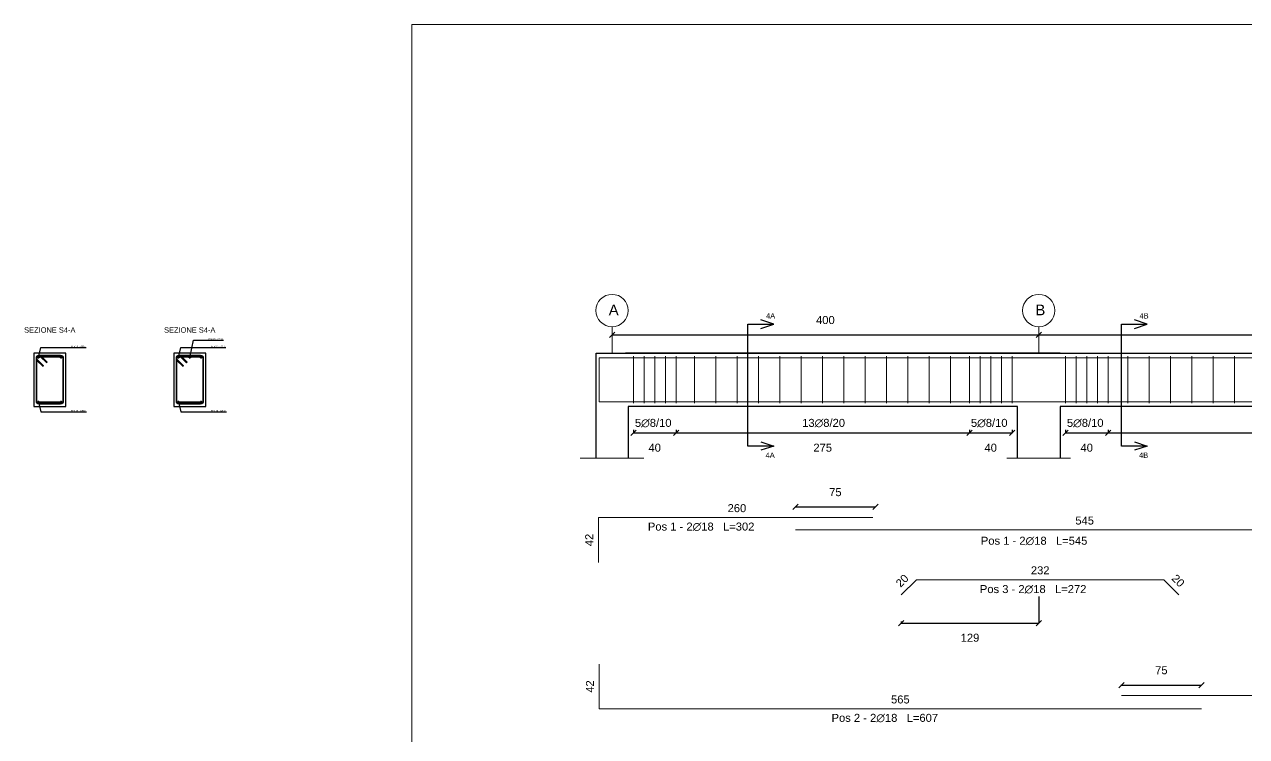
# Model space of a CAD drawing. Header units: millimetres. Extents: x -455371 to 117772, y -78417 to 116564.
# Drawn here: x -227190 to -215733, y 1444 to 8123 of the extents above; entities that cross this region are included whole.
import ezdxf
from ezdxf import colors
from ezdxf.entities.mleader import LeaderData, LeaderLine
from ezdxf.math import Vec2, Vec3

# ---------------------------------------------------------------- set-up
doc = ezdxf.new("R2010")
doc.units = ezdxf.units.MM
doc.linetypes.add('ACAD_ISO02W100', pattern=[15, 12, -3])
doc.linetypes.add('CENTER2', pattern=[28.575, 19.05, -3.175, 3.175, -3.175])
doc.layers.get('0').update_dxf_attribs({"color": 255})
for name, color, linetype, lineweight in [('armature', 5, 'Continuous', 18), ('Cls', 7, 'Continuous', 25), ('fili fissi', 210, 'Continuous', 18), ('quote', 5, 'Continuous', 15), ('Scritte', 7, 'Continuous', 15), ('staffe', 10, 'Continuous', 15), ('tratteggio 1 a 50', 230, 'ACAD_ISO02W100', 15)]:
    doc.layers.add(name, color=color, linetype=linetype, lineweight=lineweight)
doc.styles.get("Standard").update_dxf_attribs({"font": 'arial.ttf'})
doc.dimstyles.new('per distinte 1 a 50', dxfattribs={"dimtxt": 75, "dimasz": 150, "dimexe": 0.18, "dimexo": 250, "dimgap": 50, "dimtad": 1, "dimdec": 0, "dimlfac": 0.1, "dimzin": 0, "dimdsep": 46, "dimtxsty": 'Standard', "dimblk": 'NONE', "dimcen": 0, "dimse1": 1, "dimse2": 1, "dimsd1": 1, "dimsd2": 1, "dimadec": 0, "dimazin": 0, "dimtfac": 1, "dimtdec": 0, "dimtix": 1, "dimtofl": 0, "dimtmove": 0, "dimatfit": 3, "dimldrblk": 'NONE', "dimfxl": 250, "dimfxlon": 1, "dimtolj": 1, "dimtzin": 0, "dimarcsym": 2})
doc.dimstyles.new('scala1 a 50', dxfattribs={"dimtxt": 75, "dimasz": 50, "dimexe": 0.18, "dimexo": 250, "dimgap": 100, "dimtad": 2, "dimdec": 0, "dimlfac": 0.1, "dimzin": 0, "dimdsep": 46, "dimtxsty": 'Standard', "dimblk": 'OBLIQUE', "dimcen": -100, "dimadec": 0, "dimazin": 0, "dimtfac": 1, "dimtdec": 0, "dimtofl": 0, "dimtmove": 0, "dimatfit": 3, "dimfxl": 250, "dimfxlon": 1, "dimtolj": 1, "dimtzin": 0, "dimarcsym": 0})

# ---------------------------------------------------------------- blocks, each defined once
blk = doc.blocks.new('*U734')
at = {"layer": 'Cls', "color": 0, "linetype": 'CENTER2', "transparency": 16777216}
for p, q in [((-12.5, 0), (-1.8, 0)), ((0, 1.8), (0, 12.5)), ((1.8, 0), (12.5, 0)), ((0, -12.5), (0, -1.8))]:
    blk.add_line(p, q, dxfattribs=at)
at = {"layer": 'Cls', "color": 0, "linetype": 'Continuous', "transparency": 16777216}
for p, q in [((-0.9, 0), (0.9, 0)), ((0, -0.9), (0, 0.9))]:
    blk.add_line(p, q, dxfattribs=at)
blk = doc.blocks.new('*U735')
at = {"layer": 'Cls', "color": 0, "linetype": 'CENTER2', "transparency": 16777216}
for p, q in [((-12.5, 0), (-1.8, 0)), ((0, 1.8), (0, 12.5)), ((1.8, 0), (12.5, 0)), ((0, -12.5), (0, -1.8))]:
    blk.add_line(p, q, dxfattribs=at)
at = {"layer": 'Cls', "color": 0, "linetype": 'Continuous', "transparency": 16777216}
for p, q in [((-0.9, 0), (0.9, 0)), ((0, -0.9), (0, 0.9))]:
    blk.add_line(p, q, dxfattribs=at)
blk = doc.blocks.new('*U736')
at = {"layer": 'Cls', "color": 0, "linetype": 'CENTER2', "transparency": 16777216}
for p, q in [((-12.5, 0), (-1.8, 0)), ((0, 1.8), (0, 12.5)), ((1.8, 0), (12.5, 0)), ((0, -12.5), (0, -1.8))]:
    blk.add_line(p, q, dxfattribs=at)
at = {"layer": 'Cls', "color": 0, "linetype": 'Continuous', "transparency": 16777216}
for p, q in [((-0.9, 0), (0.9, 0)), ((0, -0.9), (0, 0.9))]:
    blk.add_line(p, q, dxfattribs=at)
blk = doc.blocks.new('*U737')
at = {"layer": 'Cls', "color": 0, "linetype": 'CENTER2', "transparency": 16777216}
for p, q in [((-12.5, 0), (-1.8, 0)), ((0, 1.8), (0, 12.5)), ((1.8, 0), (12.5, 0)), ((0, -12.5), (0, -1.8))]:
    blk.add_line(p, q, dxfattribs=at)
at = {"layer": 'Cls', "color": 0, "linetype": 'Continuous', "transparency": 16777216}
for p, q in [((-0.9, 0), (0.9, 0)), ((0, -0.9), (0, 0.9))]:
    blk.add_line(p, q, dxfattribs=at)
blk = doc.blocks.new('*U738')
at = {"layer": 'Cls', "color": 0, "linetype": 'CENTER2', "transparency": 16777216}
for p, q in [((-12.5, 0), (-1.8, 0)), ((0, 1.8), (0, 12.5)), ((1.8, 0), (12.5, 0)), ((0, -12.5), (0, -1.8))]:
    blk.add_line(p, q, dxfattribs=at)
at = {"layer": 'Cls', "color": 0, "linetype": 'Continuous', "transparency": 16777216}
for p, q in [((-0.9, 0), (0.9, 0)), ((0, -0.9), (0, 0.9))]:
    blk.add_line(p, q, dxfattribs=at)
blk = doc.blocks.new('*U739')
at = {"layer": 'Cls', "color": 0, "linetype": 'CENTER2', "transparency": 16777216}
for p, q in [((-12.5, 0), (-1.8, 0)), ((0, 1.8), (0, 12.5)), ((1.8, 0), (12.5, 0)), ((0, -12.5), (0, -1.8))]:
    blk.add_line(p, q, dxfattribs=at)
at = {"layer": 'Cls', "color": 0, "linetype": 'Continuous', "transparency": 16777216}
for p, q in [((-0.9, 0), (0.9, 0)), ((0, -0.9), (0, 0.9))]:
    blk.add_line(p, q, dxfattribs=at)
blk = doc.blocks.new('*U740')
at = {"layer": 'Cls', "color": 0, "linetype": 'CENTER2', "transparency": 16777216}
for p, q in [((-12.5, 0), (-1.8, 0)), ((0, 1.8), (0, 12.5)), ((1.8, 0), (12.5, 0)), ((0, -12.5), (0, -1.8))]:
    blk.add_line(p, q, dxfattribs=at)
at = {"layer": 'Cls', "color": 0, "linetype": 'Continuous', "transparency": 16777216}
for p, q in [((-0.9, 0), (0.9, 0)), ((0, -0.9), (0, 0.9))]:
    blk.add_line(p, q, dxfattribs=at)
blk = doc.blocks.new('*U741')
at = {"layer": 'Cls', "color": 0, "linetype": 'CENTER2', "transparency": 16777216}
for p, q in [((-12.5, 0), (-1.8, 0)), ((0, 1.8), (0, 12.5)), ((1.8, 0), (12.5, 0)), ((0, -12.5), (0, -1.8))]:
    blk.add_line(p, q, dxfattribs=at)
at = {"layer": 'Cls', "color": 0, "linetype": 'Continuous', "transparency": 16777216}
for p, q in [((-0.9, 0), (0.9, 0)), ((0, -0.9), (0, 0.9))]:
    blk.add_line(p, q, dxfattribs=at)
blk = doc.blocks.new('*U865')
at = {"layer": 'staffe'}
blk.add_lwpolyline([(0, -220), (0, 220)], dxfattribs=at)
blk = doc.blocks.new('*U866')
at = {"layer": 'Cls', "color": 0, "linetype": 'ByBlock', "lineweight": -2, "transparency": 16777216}
for p in [(0, 0), (100, 0), (200, 0), (300, 0), (400, 0)]:
    blk.add_blockref('*U865', p, dxfattribs=at)
blk = doc.blocks.new('*U925')
at = {"layer": 'staffe'}
blk.add_lwpolyline([(0, -220), (0, 220)], dxfattribs=at)
blk = doc.blocks.new('*U926')
at = {"layer": 'Cls', "color": 0, "linetype": 'ByBlock', "lineweight": -2, "transparency": 16777216}
for p in [(0, 0), (100, 0), (200, 0), (300, 0), (400, 0)]:
    blk.add_blockref('*U925', p, dxfattribs=at)
blk = doc.blocks.new('*U877')
at = {"layer": 'staffe'}
blk.add_lwpolyline([(0, -220), (0, 220)], dxfattribs=at)
blk = doc.blocks.new('*U878')
at = {"layer": 'Cls', "color": 0, "linetype": 'ByBlock', "lineweight": -2, "transparency": 16777216}
for p in [(0, 0), (100, 0), (200, 0), (300, 0), (400, 0)]:
    blk.add_blockref('*U877', p, dxfattribs=at)
blk = doc.blocks.new('*U881')
at = {"layer": 'staffe'}
blk.add_lwpolyline([(0, -220), (0, 220)], dxfattribs=at)
blk = doc.blocks.new('*U882')
at = {"layer": 'Cls', "color": 0, "linetype": 'ByBlock', "lineweight": -2, "transparency": 16777216}
for p in [(0, 0), (200, 0), (400, 0), (600, 0), (800, 0), (1000, 0), (1200, 0), (1400, 0), (1600, 0), (1800, 0), (2000, 0), (2200, 0), (2400, 0)]:
    blk.add_blockref('*U881', p, dxfattribs=at)
blk = doc.blocks.new('*U886')
at = {"layer": 'staffe'}
blk.add_lwpolyline([(0, -220), (0, 220)], dxfattribs=at)
blk = doc.blocks.new('*U887')
at = {"layer": 'Cls', "color": 0, "linetype": 'ByBlock', "lineweight": -2, "transparency": 16777216}
for p in [(0, 0), (200, 0), (400, 0), (600, 0), (800, 0), (1000, 0), (1200, 0), (1400, 0), (1600, 0), (1800, 0), (2000, 0), (2200, 0), (2400, 0), (2600, 0), (2800, 0), (3000, 0), (3200, 0), (3400, 0), (3600, 0), (3800, 0)]:
    blk.add_blockref('*U886', p, dxfattribs=at)
blk = doc.blocks.new('_Oblique')
at = {"color": 0, "linetype": 'ByBlock', "lineweight": -2}
blk.add_line((-0.5, -0.5), (0.5, 0.5), dxfattribs=at)
blk = doc.blocks.new('*D939')
at = {"layer": 'Defpoints', "color": 0, "transparency": 16777216}
for p in [(-218332, 4571), (-217932, 4571), (-217932, 4292)]:
    blk.add_point(p, dxfattribs=at)
at = {"layer": 'quote', "color": 0, "lineweight": -2, "transparency": 16777216}
for p, q in [((-218332, 4321), (-218332, 4291)), ((-218332, 4292), (-217932, 4292)), ((-217932, 4321), (-217932, 4291))]:
    blk.add_line(p, q, dxfattribs=at)
at = {"layer": 'quote', "color": 0, "lineweight": -2, "transparency": 16777216, "xscale": 50, "yscale": 50, "zscale": 50, "rotation": 180}
blk.add_blockref('_Oblique', (-218332, 4292), dxfattribs=at)
at = {"layer": 'quote', "color": 0, "lineweight": -2, "transparency": 16777216, "xscale": 50, "yscale": 50, "zscale": 50}
blk.add_blockref('_Oblique', (-217932, 4292), dxfattribs=at)
at = {"layer": 'quote', "color": 0, "transparency": 16777216, "insert": (-218132, 4153), "char_height": 75, "attachment_point": 5}
blk.add_mtext('\\A1;40', dxfattribs=at)
blk = doc.blocks.new('*D949')
at = {"layer": 'Defpoints', "color": 0, "transparency": 16777216}
for p in [(-221482, 4571), (-221082, 4571), (-221082, 4292)]:
    blk.add_point(p, dxfattribs=at)
at = {"layer": 'quote', "color": 0, "lineweight": -2, "transparency": 16777216}
for p, q in [((-221482, 4321), (-221482, 4291)), ((-221482, 4292), (-221082, 4292)), ((-221082, 4321), (-221082, 4291))]:
    blk.add_line(p, q, dxfattribs=at)
at = {"layer": 'quote', "color": 0, "lineweight": -2, "transparency": 16777216, "xscale": 50, "yscale": 50, "zscale": 50, "rotation": 180}
blk.add_blockref('_Oblique', (-221482, 4292), dxfattribs=at)
at = {"layer": 'quote', "color": 0, "lineweight": -2, "transparency": 16777216, "xscale": 50, "yscale": 50, "zscale": 50}
blk.add_blockref('_Oblique', (-221082, 4292), dxfattribs=at)
at = {"layer": 'quote', "color": 0, "transparency": 16777216, "insert": (-221282, 4153), "char_height": 75, "attachment_point": 5}
blk.add_mtext('\\A1;40', dxfattribs=at)
blk = doc.blocks.new('*D953')
at = {"layer": 'Defpoints', "color": 0, "transparency": 16777216}
for p in [(-217432, 4571), (-217032, 4571), (-217032, 4292)]:
    blk.add_point(p, dxfattribs=at)
at = {"layer": 'quote', "color": 0, "lineweight": -2, "transparency": 16777216}
for p, q in [((-217432, 4321), (-217432, 4291)), ((-217432, 4292), (-217032, 4292)), ((-217032, 4321), (-217032, 4291))]:
    blk.add_line(p, q, dxfattribs=at)
at = {"layer": 'quote', "color": 0, "lineweight": -2, "transparency": 16777216, "xscale": 50, "yscale": 50, "zscale": 50, "rotation": 180}
blk.add_blockref('_Oblique', (-217432, 4292), dxfattribs=at)
at = {"layer": 'quote', "color": 0, "lineweight": -2, "transparency": 16777216, "xscale": 50, "yscale": 50, "zscale": 50}
blk.add_blockref('_Oblique', (-217032, 4292), dxfattribs=at)
at = {"layer": 'quote', "color": 0, "transparency": 16777216, "insert": (-217232, 4153), "char_height": 75, "attachment_point": 5}
blk.add_mtext('\\A1;40', dxfattribs=at)
blk = doc.blocks.new('*D961')
at = {"layer": 'Defpoints', "color": 0, "transparency": 16777216}
for p in [(-221082, 4571), (-218332, 4571), (-218332, 4292)]:
    blk.add_point(p, dxfattribs=at)
at = {"layer": 'quote', "color": 0, "lineweight": -2, "transparency": 16777216}
for p, q in [((-221082, 4321), (-221082, 4291)), ((-221082, 4292), (-218332, 4292)), ((-218332, 4321), (-218332, 4291))]:
    blk.add_line(p, q, dxfattribs=at)
at = {"layer": 'quote', "color": 0, "lineweight": -2, "transparency": 16777216, "xscale": 50, "yscale": 50, "zscale": 50, "rotation": 180}
blk.add_blockref('_Oblique', (-221082, 4292), dxfattribs=at)
at = {"layer": 'quote', "color": 0, "lineweight": -2, "transparency": 16777216, "xscale": 50, "yscale": 50, "zscale": 50}
blk.add_blockref('_Oblique', (-218332, 4292), dxfattribs=at)
at = {"layer": 'quote', "color": 0, "transparency": 16777216, "insert": (-219707, 4153), "char_height": 75, "attachment_point": 5}
blk.add_mtext('\\A1;275', dxfattribs=at)
blk = doc.blocks.new('*D962')
at = {"layer": 'Defpoints', "color": 0, "transparency": 16777216}
for p in [(-217032, 4571), (-212832, 4571), (-212832, 4292)]:
    blk.add_point(p, dxfattribs=at)
at = {"layer": 'quote', "color": 0, "lineweight": -2, "transparency": 16777216}
for p, q in [((-217032, 4321), (-217032, 4291)), ((-217032, 4292), (-212832, 4292)), ((-212832, 4321), (-212832, 4291))]:
    blk.add_line(p, q, dxfattribs=at)
at = {"layer": 'quote', "color": 0, "lineweight": -2, "transparency": 16777216, "xscale": 50, "yscale": 50, "zscale": 50, "rotation": 180}
blk.add_blockref('_Oblique', (-217032, 4292), dxfattribs=at)
at = {"layer": 'quote', "color": 0, "lineweight": -2, "transparency": 16777216, "xscale": 50, "yscale": 50, "zscale": 50}
blk.add_blockref('_Oblique', (-212832, 4292), dxfattribs=at)
at = {"layer": 'quote', "color": 0, "transparency": 16777216, "insert": (-214932, 4153), "char_height": 75, "attachment_point": 5}
blk.add_mtext('\\A1;420', dxfattribs=at)
blk = doc.blocks.new('*D973')
at = {"layer": 'Defpoints', "color": 0, "transparency": 16777216}
for p in [(-221802, 2124), (-221802, 2124), (-221802, 1704)]:
    blk.add_point(p, dxfattribs=at)
at = {"layer": 'quote', "color": 0, "transparency": 16777216, "insert": (-221889, 1914), "char_height": 75, "attachment_point": 5, "rotation": 90}
blk.add_mtext('\\A1;42', dxfattribs=at)
blk = doc.blocks.new('_None')
blk = doc.blocks.new('*D974')
at = {"layer": 'Defpoints', "color": 0, "transparency": 16777216}
for p in [(-221802, 1704), (-216157, 1704), (-216157, 1704)]:
    blk.add_point(p, dxfattribs=at)
at = {"layer": 'quote', "color": 0, "transparency": 16777216, "insert": (-218979, 1792), "char_height": 75, "attachment_point": 5}
blk.add_mtext('\\A1;565', dxfattribs=at)
blk = doc.blocks.new('*D977')
at = {"layer": 'Defpoints', "color": 0, "transparency": 16777216}
for p in [(-216157, 1928), (-216907, 1828), (-216157, 1704)]:
    blk.add_point(p, dxfattribs=at)
at = {"layer": 'quote', "color": 0, "lineweight": -2, "transparency": 16777216}
for p, q in [((-216907, 1928), (-216907, 1929)), ((-216907, 1928), (-216157, 1928)), ((-216157, 1928), (-216157, 1929))]:
    blk.add_line(p, q, dxfattribs=at)
at = {"layer": 'quote', "color": 0, "lineweight": -2, "transparency": 16777216, "xscale": 50, "yscale": 50, "zscale": 50, "rotation": 180}
blk.add_blockref('_Oblique', (-216907, 1928), dxfattribs=at)
at = {"layer": 'quote', "color": 0, "lineweight": -2, "transparency": 16777216, "xscale": 50, "yscale": 50, "zscale": 50}
blk.add_blockref('_Oblique', (-216157, 1928), dxfattribs=at)
at = {"layer": 'quote', "color": 0, "transparency": 16777216, "insert": (-216532, 2066), "char_height": 75, "attachment_point": 5}
blk.add_mtext('\\A1;75', dxfattribs=at)
blk = doc.blocks.new('*D978')
at = {"layer": 'Defpoints', "color": 0, "transparency": 16777216}
for p in [(-216907, 1828), (-212957, 1828), (-212957, 1828)]:
    blk.add_point(p, dxfattribs=at)
at = {"layer": 'quote', "color": 0, "transparency": 16777216, "insert": (-214932, 1916), "char_height": 75, "attachment_point": 5}
blk.add_mtext('\\A1;395', dxfattribs=at)
blk = doc.blocks.new('*D980')
at = {"layer": 'Defpoints', "color": 0, "transparency": 16777216}
for p in [(-221808, 3498), (-221808, 3498), (-221808, 3078)]:
    blk.add_point(p, dxfattribs=at)
at = {"layer": 'quote', "color": 0, "transparency": 16777216, "insert": (-221896, 3288), "char_height": 75, "attachment_point": 5, "rotation": 90}
blk.add_mtext('\\A1;42', dxfattribs=at)
blk = doc.blocks.new('*D981')
at = {"layer": 'Defpoints', "color": 0, "transparency": 16777216}
for p in [(-221808, 3498), (-219213, 3498), (-219213, 3498)]:
    blk.add_point(p, dxfattribs=at)
at = {"layer": 'quote', "color": 0, "transparency": 16777216, "insert": (-220511, 3586), "char_height": 75, "attachment_point": 5}
blk.add_mtext('\\A1;260', dxfattribs=at)
blk = doc.blocks.new('*D982')
at = {"layer": 'Defpoints', "color": 0, "transparency": 16777216}
for p in [(-219213, 3598), (-219213, 3498), (-219963, 3382)]:
    blk.add_point(p, dxfattribs=at)
at = {"layer": 'quote', "color": 0, "lineweight": -2, "transparency": 16777216}
for p, q in [((-219963, 3598), (-219963, 3598)), ((-219963, 3598), (-219213, 3598)), ((-219213, 3598), (-219213, 3598))]:
    blk.add_line(p, q, dxfattribs=at)
at = {"layer": 'quote', "color": 0, "lineweight": -2, "transparency": 16777216, "xscale": 50, "yscale": 50, "zscale": 50, "rotation": 180}
blk.add_blockref('_Oblique', (-219963, 3598), dxfattribs=at)
at = {"layer": 'quote', "color": 0, "lineweight": -2, "transparency": 16777216, "xscale": 50, "yscale": 50, "zscale": 50}
blk.add_blockref('_Oblique', (-219213, 3598), dxfattribs=at)
at = {"layer": 'quote', "color": 0, "transparency": 16777216, "insert": (-219588, 3736), "char_height": 75, "attachment_point": 5}
blk.add_mtext('\\A1;75', dxfattribs=at)
blk = doc.blocks.new('*D987')
at = {"layer": 'Defpoints', "color": 0, "transparency": 16777216}
for p in [(-219963, 3382), (-214538, 3382), (-214538, 3382)]:
    blk.add_point(p, dxfattribs=at)
at = {"layer": 'quote', "color": 0, "transparency": 16777216, "insert": (-217251, 3470), "char_height": 75, "attachment_point": 5}
blk.add_mtext('\\A1;545', dxfattribs=at)
blk = doc.blocks.new('*D996')
at = {"layer": 'Defpoints', "color": 0, "transparency": 16777216}
for p in [(-218828, 2915), (-218828, 2915), (-218970, 2773)]:
    blk.add_point(p, dxfattribs=at)
at = {"layer": 'quote', "color": 0, "transparency": 16777216, "insert": (-218962, 2906), "char_height": 75, "attachment_point": 5, "rotation": 45}
blk.add_mtext('\\A1;20', dxfattribs=at)
blk = doc.blocks.new('*D994')
at = {"layer": 'Defpoints', "color": 0, "transparency": 16777216}
for p in [(-216508, 2915), (-216508, 2915), (-216367, 2773)]:
    blk.add_point(p, dxfattribs=at)
at = {"layer": 'quote', "color": 0, "transparency": 16777216, "insert": (-216375, 2906), "char_height": 75, "attachment_point": 5, "rotation": 315}
blk.add_mtext('\\A1;20', dxfattribs=at)
blk = doc.blocks.new('*D995')
at = {"layer": 'Defpoints', "color": 0, "transparency": 16777216}
for p in [(-218828, 2915), (-216508, 2915), (-216508, 2915)]:
    blk.add_point(p, dxfattribs=at)
at = {"layer": 'quote', "color": 0, "transparency": 16777216, "insert": (-217668, 3003), "char_height": 75, "attachment_point": 5}
blk.add_mtext('\\A1;232', dxfattribs=at)
blk = doc.blocks.new('*U1000')
at = {"layer": 'Cls', "color": 0, "linetype": 'CENTER2', "transparency": 16777216}
for p, q in [((-12.5, 0), (-1.8, 0)), ((0, 1.8), (0, 12.5)), ((1.8, 0), (12.5, 0)), ((0, -12.5), (0, -1.8))]:
    blk.add_line(p, q, dxfattribs=at)
at = {"layer": 'Cls', "color": 0, "linetype": 'Continuous', "transparency": 16777216}
for p, q in [((-0.9, 0), (0.9, 0)), ((0, -0.9), (0, 0.9))]:
    blk.add_line(p, q, dxfattribs=at)
blk = doc.blocks.new('*D3429')
at = {"layer": 'Defpoints', "color": 0, "transparency": 16777216}
for p in [(-217682, 4056), (-218970, 2773), (-217682, 2509)]:
    blk.add_point(p, dxfattribs=at)
at = {"layer": 'quote', "color": 0, "lineweight": -2, "transparency": 16777216}
for p, q in [((-217682, 2759), (-217682, 2509)), ((-218970, 2523), (-218970, 2509)), ((-218970, 2509), (-217682, 2509))]:
    blk.add_line(p, q, dxfattribs=at)
at = {"layer": 'quote', "color": 0, "lineweight": -2, "transparency": 16777216, "xscale": 50, "yscale": 50, "zscale": 50, "rotation": 180}
blk.add_blockref('_Oblique', (-218970, 2509), dxfattribs=at)
at = {"layer": 'quote', "color": 0, "lineweight": -2, "transparency": 16777216, "xscale": 50, "yscale": 50, "zscale": 50}
blk.add_blockref('_Oblique', (-217682, 2509), dxfattribs=at)
at = {"layer": 'quote', "color": 0, "transparency": 16777216, "insert": (-218326, 2371), "char_height": 75, "attachment_point": 5}
blk.add_mtext('\\A1;129', dxfattribs=at)
blk = doc.blocks.new('*D3474')
at = {"layer": 'Defpoints', "color": 0, "transparency": 16777216}
for p in [(-217682, 5212), (-221682, 5041), (-217682, 5041)]:
    blk.add_point(p, dxfattribs=at)
at = {"layer": 'quote', "color": 0, "lineweight": -2, "transparency": 16777216}
for p, q in [((-221682, 5212), (-221682, 5212)), ((-221682, 5212), (-217682, 5212)), ((-217682, 5212), (-217682, 5212))]:
    blk.add_line(p, q, dxfattribs=at)
at = {"layer": 'quote', "color": 0, "lineweight": -2, "transparency": 16777216, "xscale": 50, "yscale": 50, "zscale": 50, "rotation": 180}
blk.add_blockref('_Oblique', (-221682, 5212), dxfattribs=at)
at = {"layer": 'quote', "color": 0, "lineweight": -2, "transparency": 16777216, "xscale": 50, "yscale": 50, "zscale": 50}
blk.add_blockref('_Oblique', (-217682, 5212), dxfattribs=at)
at = {"layer": 'quote', "color": 0, "transparency": 16777216, "insert": (-219682, 5350), "char_height": 75, "attachment_point": 5}
blk.add_mtext('\\A1;400', dxfattribs=at)
blk = doc.blocks.new('*D3475')
at = {"layer": 'Defpoints', "color": 0, "transparency": 16777216}
for p in [(-212182, 5212), (-217682, 5041), (-212182, 5041)]:
    blk.add_point(p, dxfattribs=at)
at = {"layer": 'quote', "color": 0, "lineweight": -2, "transparency": 16777216}
for p, q in [((-217682, 5212), (-217682, 5212)), ((-217682, 5212), (-212182, 5212)), ((-212182, 5212), (-212182, 5212))]:
    blk.add_line(p, q, dxfattribs=at)
at = {"layer": 'quote', "color": 0, "lineweight": -2, "transparency": 16777216, "xscale": 50, "yscale": 50, "zscale": 50, "rotation": 180}
blk.add_blockref('_Oblique', (-217682, 5212), dxfattribs=at)
at = {"layer": 'quote', "color": 0, "lineweight": -2, "transparency": 16777216, "xscale": 50, "yscale": 50, "zscale": 50}
blk.add_blockref('_Oblique', (-212182, 5212), dxfattribs=at)
at = {"layer": 'quote', "color": 0, "transparency": 16777216, "insert": (-214932, 5350), "char_height": 75, "attachment_point": 5}
blk.add_mtext('\\A1;550', dxfattribs=at)

msp = doc.modelspace()

# ---------------------------------------------------------------- linework, layer by layer
at = {"layer": 'armature'}
msp.add_lwpolyline([(-221801.5, 4997.1), (-208061.5, 4997.1), (-208061.5, 4585.1), (-221801.5, 4585.1)], close=True, dxfattribs=at)
for points in [[(-221808.1, 3077.6), (-221808.1, 3497.6), (-221438.1, 3497.6), (-219613.1, 3497.6), (-219238.1, 3497.6)], [(-219963.1, 3381.7), (-218388.1, 3381.7), (-217688.1, 3381.7), (-216988.1, 3381.7), (-214538.1, 3381.7)], [(-216367, 2773.3), (-216508.4, 2914.7), (-216918.4, 2914.7), (-218418.4, 2914.7), (-218828.4, 2914.7), (-218969.8, 2773.3)], [(-221801.5, 2123.7), (-221801.5, 1703.7), (-221431.5, 1703.7), (-219606.5, 1703.7), (-217131.5, 1703.7), (-216531.5, 1703.7), (-216156.5, 1703.7)], [(-214931.5, 1828.1), (-216906.5, 1828.1)]]:
    msp.add_lwpolyline(points, dxfattribs=at)
for centre in [(-227057.7, 5002.1), (-226846.4, 5002.1), (-225745.8, 5002.1), (-225640.1, 5003.1), (-225534.5, 5002.1), (-227057.7, 4580.1), (-226846.4, 4580.1), (-225745.8, 4580.1), (-225534.5, 4580.1)]:
    msp.add_circle(centre, 9, dxfattribs=at)
at = {"layer": 'Cls'}
for p, q in [((-220166.3, 5312.1), (-220285.8, 5352.5)), ((-220285.8, 5271.7), (-220166.3, 5312.1)), ((-216665.1, 5312.1), (-216784.7, 5352.5)), ((-216784.7, 5271.7), (-216665.1, 5312.1)), ((-220285.8, 4209.7), (-220166.3, 4169.3)), ((-220166.3, 4169.3), (-220285.8, 4128.9)), ((-216784.7, 4209.7), (-216665.1, 4169.3)), ((-216665.1, 4169.3), (-216784.7, 4128.9))]:
    msp.add_line(p, q, dxfattribs=at)
for points in [[(-220166.3, 4169.3), (-220408.1, 4169.3), (-220408.1, 5312.1), (-220408.1, 5312.1), (-220166.3, 5312.1)], [(-216665.1, 4169.3), (-216907, 4169.3), (-216907, 5312.1), (-216907, 5312.1), (-216665.1, 5312.1)], [(-227102.1, 5041.1), (-227102.1, 4541.1), (-226802.1, 4541.1), (-226802.1, 5041.1), (-227102.1, 5041.1)], [(-225790.1, 5041.1), (-225790.1, 4541.1), (-225490.1, 4541.1), (-225490.1, 5041.1), (-225790.1, 5041.1)], [(-221831.5, 4055.6), (-221831.5, 5041.1), (-221831.5, 5041.1), (-221831.5, 5041.1), (-217481.5, 5041.1), (-221556.5, 5041.1)], [(-217481.5, 5041.1), (-212381.5, 5041.1), (-211981.5, 5041.1)], [(-217881.5, 4055.6), (-217881.5, 4541.1), (-217881.5, 4541.1), (-217881.5, 4541.1), (-221531.5, 4541.1), (-221531.5, 4055.6)], [(-212381.5, 4055.6), (-212381.5, 4541.1), (-217481.5, 4541.1), (-217481.5, 4541.1), (-217481.5, 4055.6)]]:
    msp.add_lwpolyline(points, dxfattribs=at)
at = {"layer": 'fili fissi'}
for points in [[(-221681.5, 5041.1), (-221681.5, 5287.8)], [(-217681.5, 5041.1), (-217681.5, 5287.8)]]:
    msp.add_lwpolyline(points, dxfattribs=at)
for centre in [(-221681.5, 5439.5), (-217681.5, 5439.5)]:
    msp.add_circle(centre, 151.6, dxfattribs=at)
at = {"layer": 'quote'}
msp.add_lwpolyline([(-223558, 8122.8), (-202853.5, 8122.8), (-202853.5, -19325.7), (-223558, -19325.7)], close=True, dxfattribs=at)
at = {"layer": 'staffe'}
for points in [[(-227081.1, 4992.1), (-227081.1, 4590.1, 0.4142136), (-227053.1, 4562.1), (-226851.1, 4562.1, 0.4142136), (-226823.1, 4590.1), (-226823.1, 4992.1, 0.4142136), (-226851.1, 5020.1), (-227053.1, 5020.1, 0.4142136)], [(-225769.1, 4992.1), (-225769.1, 4590.1, 0.4142136), (-225741.1, 4562.1), (-225539.1, 4562.1, 0.4142136), (-225511.1, 4590.1), (-225511.1, 4992.1, 0.4142136), (-225539.1, 5020.1), (-225741.1, 5020.1, 0.4142136)]]:
    msp.add_lwpolyline(points, format="xyb", close=True, dxfattribs=at)
for points in [[(-227072.8, 4972.3), (-227015.9, 4916.1), (-227010.3, 4921.8), (-227067.2, 4978, -1), (-227038.9, 5006.2), (-226981.9, 4950), (-226976.3, 4955.7), (-227033.3, 5011.9, 0.6681786), (-227081.1, 4992.1)], [(-227053.1, 5012.1), (-227053.1, 5012.1, 0.4142136), (-227073.1, 4992.1), (-227073.1, 4590.1, 0.4142136), (-227053.1, 4570.1), (-226851.1, 4570.1, 0.4142136), (-226831.1, 4590.1), (-226831.1, 4992.1, 0.4142136), (-226851.1, 5012.1), (-227033.5, 5012.1)], [(-225760.9, 4972.3), (-225703.9, 4916.1), (-225698.3, 4921.8), (-225755.3, 4978, -1), (-225727, 5006.2), (-225670, 4950), (-225664.4, 4955.7), (-225721.3, 5011.9, 0.6681786), (-225769.1, 4992.1)], [(-225741.1, 5012.1), (-225741.1, 5012.1, 0.4142136), (-225761.1, 4992.1), (-225761.1, 4590.1, 0.4142136), (-225741.1, 4570.1), (-225539.1, 4570.1, 0.4142136), (-225519.1, 4590.1), (-225519.1, 4992.1, 0.4142136), (-225539.1, 5012.1), (-225721.5, 5012.1)]]:
    msp.add_lwpolyline(points, format="xyb", dxfattribs=at)
for centre in [(-227053.1, 4992.1), (-225741.1, 4992.1)]:
    msp.add_arc(centre, 28, 224.41531, 225, dxfattribs=at)
at = {"layer": 'tratteggio 1 a 50'}
for points in [[(-221981.5, 4055.6), (-221381.5, 4055.6)], [(-217981.5, 4055.6), (-217381.5, 4055.6)]]:
    msp.add_lwpolyline(points, dxfattribs=at)

# ---------------------------------------------------------------- block references
at = {"layer": 'Cls', "linetype": 'CENTER2'}
for name, p in [('*U735', (-227057.7, 5002.1)), ('*U734', (-226846.4, 5002.1)), ('*U739', (-225745.8, 5002.1)), ('*U1000', (-225640.1, 5003.1)), ('*U738', (-225534.5, 5002.1)), ('*U737', (-227057.7, 4580.1)), ('*U736', (-226846.4, 4580.1)), ('*U741', (-225745.8, 4580.1)), ('*U740', (-225534.5, 4580.1))]:
    msp.add_blockref(name, p, dxfattribs=at)
at = {"layer": 'Cls'}
for name, p in [('*U926', (-221481.5, 4791.1)), ('*U882', (-220910, 4791.1)), ('*U866', (-217431.5, 4791.1)), ('*U887', (-216847.2, 4791.1))]:
    msp.add_blockref(name, p, dxfattribs=at)
at = {"layer": 'Cls', "xscale": -1}
msp.add_blockref('*U878', (-217931.5, 4791.1), dxfattribs=at)

# ---------------------------------------------------------------- texts
at = {"layer": 'Scritte', "attachment_point": 1}
for s, width, heights, insert, char_height in [('A', 100, [92.1], (-221712.9, 5495.3), 100), ('4A', 371.945, [0], (-220238, 5415), 50), ('B', 100, [92.1], (-217712.9, 5495.3), 100), ('4B', 371.945, [0], (-216736.9, 5415), 50), ('SEZIONE S4-A', 534.165, [0], (-227193.5, 5282.1), 50), ('SEZIONE S4-A', 534.165, [0], (-225881.6, 5282.1), 50), ('5∅8/10 ', 371.945, [0], (-221467.5, 4423.8), 75), ('13∅8/20', 371.945, [0], (-219899.4, 4423.8), 75), ('5∅8/10 ', 371.945, [0], (-218317.5, 4423.8), 75), ('5∅8/10 ', 371.945, [0], (-217417.5, 4423.8), 75), ('4A', 371.945, [0], (-220242.3, 4108.3), 50), ('4B', 371.945, [0], (-216741.2, 4108.3), 50), ('Pos 1 - 2∅18   L=302', 1084.771, [0], (-221345.8, 3451.3), 75), ('Pos 1 - 2∅18   L=545', 1084.771, [0], (-218224.5, 3318.5), 75), ('Pos 3 - 2∅18   L=272', 1084.771, [0], (-218233.6, 2865.1), 75), ('Pos 2 - 2∅18   L=607', 1084.771, [0], (-219623.9, 1657.5), 75)]:
    msp.add_mtext_dynamic_manual_height_columns(s, width=width, gutter_width=12.5, heights=heights, dxfattribs=dict(at, insert=insert, char_height=char_height))

# ---------------------------------------------------------------- dimensions: what is measured, and where the dimension line sits
at = {"layer": 'quote'}
for base, p1, p2, dimstyle, picture, middle in [((-217681.5, 5211.9), (-221681.5, 5041.1), (-217681.5, 5041.1), 'scala1 a 50', '*D3474', (-219681.5, 5350.2)), ((-221081.5, 4291.6), (-221481.5, 4571.1), (-221081.5, 4571.1), 'scala1 a 50', '*D949', (-221281.5, 4153.3)), ((-218331.5, 4291.6), (-221081.5, 4571.1), (-218331.5, 4571.1), 'scala1 a 50', '*D961', (-219706.5, 4153.3)), ((-217931.5, 4291.6), (-218331.5, 4571.1), (-217931.5, 4571.1), 'scala1 a 50', '*D939', (-218131.5, 4153.3)), ((-217031.5, 4291.6), (-217431.5, 4571.1), (-217031.5, 4571.1), 'scala1 a 50', '*D953', (-217231.5, 4153.3)), ((-212831.5, 4291.6), (-217031.5, 4571.1), (-212831.5, 4571.1), 'scala1 a 50', '*D962', (-214931.5, 4153.3)), ((-217681.5, 2509.5), (-218969.8, 2773.3), (-217681.5, 4055.6), 'scala1 a 50', '*D3429', (-218325.7, 2371.2)), ((-219213.1, 3597.8), (-219963.1, 3381.7), (-219213.1, 3497.6), 'scala1 a 50', '*D982', (-219588.1, 3735.9)), ((-219213.1342002, 3497.5711589), (-221808.1342002, 3497.5711589), (-219213.1342002, 3497.5711589), 'per distinte 1 a 50', '*D981', (-220510.6342002, 3585.864133)), ((-216508.4, 2914.7), (-218828.4, 2914.7), (-216508.4, 2914.7), 'per distinte 1 a 50', '*D995', (-217668.4, 3003)), ((-216156.5, 1928.3), (-216906.5, 1828.1), (-216156.5, 1703.7), 'scala1 a 50', '*D977', (-216531.5, 2066.5)), ((-212956.5, 1828.1), (-216906.5, 1828.1), (-212956.5, 1828.1), 'per distinte 1 a 50', '*D978', (-214931.5, 1916.4)), ((-216156.5139833, 1703.7494497), (-221801.5139833, 1703.7494497), (-216156.5139833, 1703.7494497), 'per distinte 1 a 50', '*D974', (-218979.0139833, 1792.0424238))]:
    dim = msp.add_linear_dim(base=base, p1=p1, p2=p2, dimstyle=dimstyle, dxfattribs=at)
    dim.commit()
    dim.dimension.update_dxf_attribs({"geometry": picture, "text_midpoint": middle})
dim = msp.add_linear_dim(base=(-212181.5, 5211.9), p1=(-217681.5, 5041.1), p2=(-212181.5, 5041.1), dimstyle='scala1 a 50', override={"dimtmove": 1}, dxfattribs=at)
dim.commit()
dim.dimension.update_dxf_attribs({"geometry": '*D3475', "text_midpoint": (-214931.5, 5350.2)})
for base, p1, p2, picture, middle in [((-221808.1, 3497.6), (-221808.1, 3077.6), (-221808.1, 3497.6), '*D980', (-221895.8, 3287.6)), ((-221801.5, 2123.7), (-221801.5, 1703.7), (-221801.5, 2123.7), '*D973', (-221889.2, 1913.7))]:
    dim = msp.add_linear_dim(base=base, p1=p1, p2=p2, angle=90, dimstyle='per distinte 1 a 50', dxfattribs=at)
    dim.commit()
    dim.dimension.update_dxf_attribs({"geometry": picture, "text_midpoint": middle})
dim = msp.add_linear_dim(base=(-214538.1, 3381.7), p1=(-219963.1, 3381.7), p2=(-214538.1, 3381.7), text='545', dimstyle='per distinte 1 a 50', dxfattribs=at)
dim.commit()
dim.dimension.update_dxf_attribs({"geometry": '*D987', "text_midpoint": (-217250.6, 3469.8)})
for p1, p2, picture, middle in [((-218969.8, 2773.3), (-218828.4, 2914.7), '*D996', (-218961.5, 2906.4)), ((-216367, 2773.3), (-216508.4, 2914.7), '*D994', (-216375.2, 2906.4))]:
    dim = msp.add_aligned_dim(p1=p1, p2=p2, distance=0, dimstyle='per distinte 1 a 50', dxfattribs=at)
    dim.commit()
    dim.dimension.update_dxf_attribs({"geometry": picture, "text_midpoint": middle})

# ---------------------------------------------------------------- leaders
ml = msp.add_multileader_mtext('Standard', dxfattribs=at)
ml.set_content('Pos 25 - 2∅12 ', color=256)
ml.set_leader_properties()
ml.build(insert=Vec2(0, 0))
ml.multileader.update_dxf_attribs({"text_left_attachment_type": 6, "text_right_attachment_type": 6, "dogleg_length": 20, "arrow_head_size": 10})
ctx = ml.context
ctx.base_point, ctx.char_height, ctx.arrow_head_size, ctx.landing_gap_size, ctx.plane_origin = Vec3(-225514.4, 5160.6), 15, 10, 50, Vec3(-225604.9, 5006.1)
ctx.left_attachment, ctx.right_attachment = 6, 6
notes = []
notes.append((ctx, [(0, (1, 1, 0), (-225605.7, 5160.6), (1, 0), 91.3, [(0, [(-225640.1, 5003.1)], 0, [])])]))
ctx.mtext.insert, ctx.mtext.flow_direction = Vec3(-225464.4, 5178.6), 5
ml = msp.add_multileader_mtext('Standard', dxfattribs=at)
ml.set_content('Pos 24 - 2∅18 ', color=256)
ml.set_leader_properties()
ml.build(insert=Vec2(0, 0))
ml.multileader.update_dxf_attribs({"text_left_attachment_type": 6, "text_right_attachment_type": 6, "dogleg_length": 20, "arrow_head_size": 10})
ctx = ml.context
ctx.base_point, ctx.char_height, ctx.arrow_head_size, ctx.landing_gap_size, ctx.plane_origin = Vec3(-226802.1, 5093.5), 15, 10, 50, Vec3(-226845.8, 5004.4)
ctx.left_attachment, ctx.right_attachment = 6, 6
notes.append((ctx, [(0, (1, 1, 0), (-226822.4, 5093.5), (1, 0), 20.3, [(1, [(-226846.4, 5002.1), (-227057.7, 5002.1), (-227037.4, 5093.5)], 0, [])])]))
ctx.mtext.insert, ctx.mtext.flow_direction = Vec3(-226752.1, 5111.5), 5
ml = msp.add_multileader_mtext('Standard', dxfattribs=at)
ml.set_content('Pos 24 - 2∅18 ', color=256)
ml.set_leader_properties()
ml.build(insert=Vec2(0, 0))
ml.multileader.update_dxf_attribs({"text_left_attachment_type": 6, "text_right_attachment_type": 6, "dogleg_length": 20, "arrow_head_size": 10})
ctx = ml.context
ctx.base_point, ctx.char_height, ctx.arrow_head_size, ctx.landing_gap_size, ctx.plane_origin = Vec3(-225490.1, 5093.5), 15, 10, 50, Vec3(-225533.9, 5004.4)
ctx.left_attachment, ctx.right_attachment = 6, 6
notes.append((ctx, [(0, (1, 1, 0), (-225510.4, 5093.5), (1, 0), 20.3, [(1, [(-225534.5, 5002.1), (-225745.8, 5002.1), (-225725.5, 5093.5)], 0, [])])]))
ctx.mtext.insert, ctx.mtext.flow_direction = Vec3(-225440.1, 5111.5), 5
ml = msp.add_multileader_mtext('Standard', dxfattribs=at)
ml.set_content('Pos 26 - 2∅18  ', color=256)
ml.set_leader_properties()
ml.build(insert=Vec2(0, 0))
ml.multileader.update_dxf_attribs({"text_left_attachment_type": 6, "text_right_attachment_type": 6, "dogleg_length": 20, "arrow_head_size": 10})
ctx = ml.context
ctx.base_point, ctx.char_height, ctx.arrow_head_size, ctx.landing_gap_size, ctx.plane_origin = Vec3(-226802.1, 4488.7), 15, 10, 50, Vec3(-226845.8, 4577.8)
ctx.left_attachment, ctx.right_attachment = 6, 6
notes.append((ctx, [(0, (1, 1, 0), (-226822.4, 4488.7), (1, 0), 20.3, [(1, [(-226846.4, 4580.1), (-227057.7, 4580.1), (-227037.4, 4488.7)], 0, [])])]))
ctx.mtext.insert, ctx.mtext.flow_direction = Vec3(-226752.1, 4506.7), 5
ml = msp.add_multileader_mtext('Standard', dxfattribs=at)
ml.set_content('Pos 26 - 2∅18  ', color=256)
ml.set_leader_properties()
ml.build(insert=Vec2(0, 0))
ml.multileader.update_dxf_attribs({"text_left_attachment_type": 6, "text_right_attachment_type": 6, "dogleg_length": 20, "arrow_head_size": 10})
ctx = ml.context
ctx.base_point, ctx.char_height, ctx.arrow_head_size, ctx.landing_gap_size, ctx.plane_origin = Vec3(-225490.1, 4488.7), 15, 10, 50, Vec3(-225533.9, 4577.8)
ctx.left_attachment, ctx.right_attachment = 6, 6
notes.append((ctx, [(0, (1, 1, 0), (-225510.4, 4488.7), (1, 0), 20.3, [(1, [(-225534.5, 4580.1), (-225745.8, 4580.1), (-225725.5, 4488.7)], 0, [])])]))
ctx.mtext.insert, ctx.mtext.flow_direction = Vec3(-225440.1, 4506.7), 5
for ctx, leaders in notes:
    for number, flags, end, landing, length, lines in leaders:
        leader = LeaderData()
        leader.index, (leader.has_last_leader_line, leader.has_dogleg_vector, leader.attachment_direction) = number, flags
        leader.last_leader_point, leader.dogleg_vector, leader.dogleg_length = Vec3(end), Vec3(landing), length
        for number, points, colour, breaks in lines:
            line = LeaderLine()
            line.index, line.vertices, line.color, line.breaks = number, Vec3.list(points), colors.encode_raw_color(colour), breaks
            leader.lines.append(line)
        ctx.leaders.append(leader)

doc.saveas('drawing.dxf')
